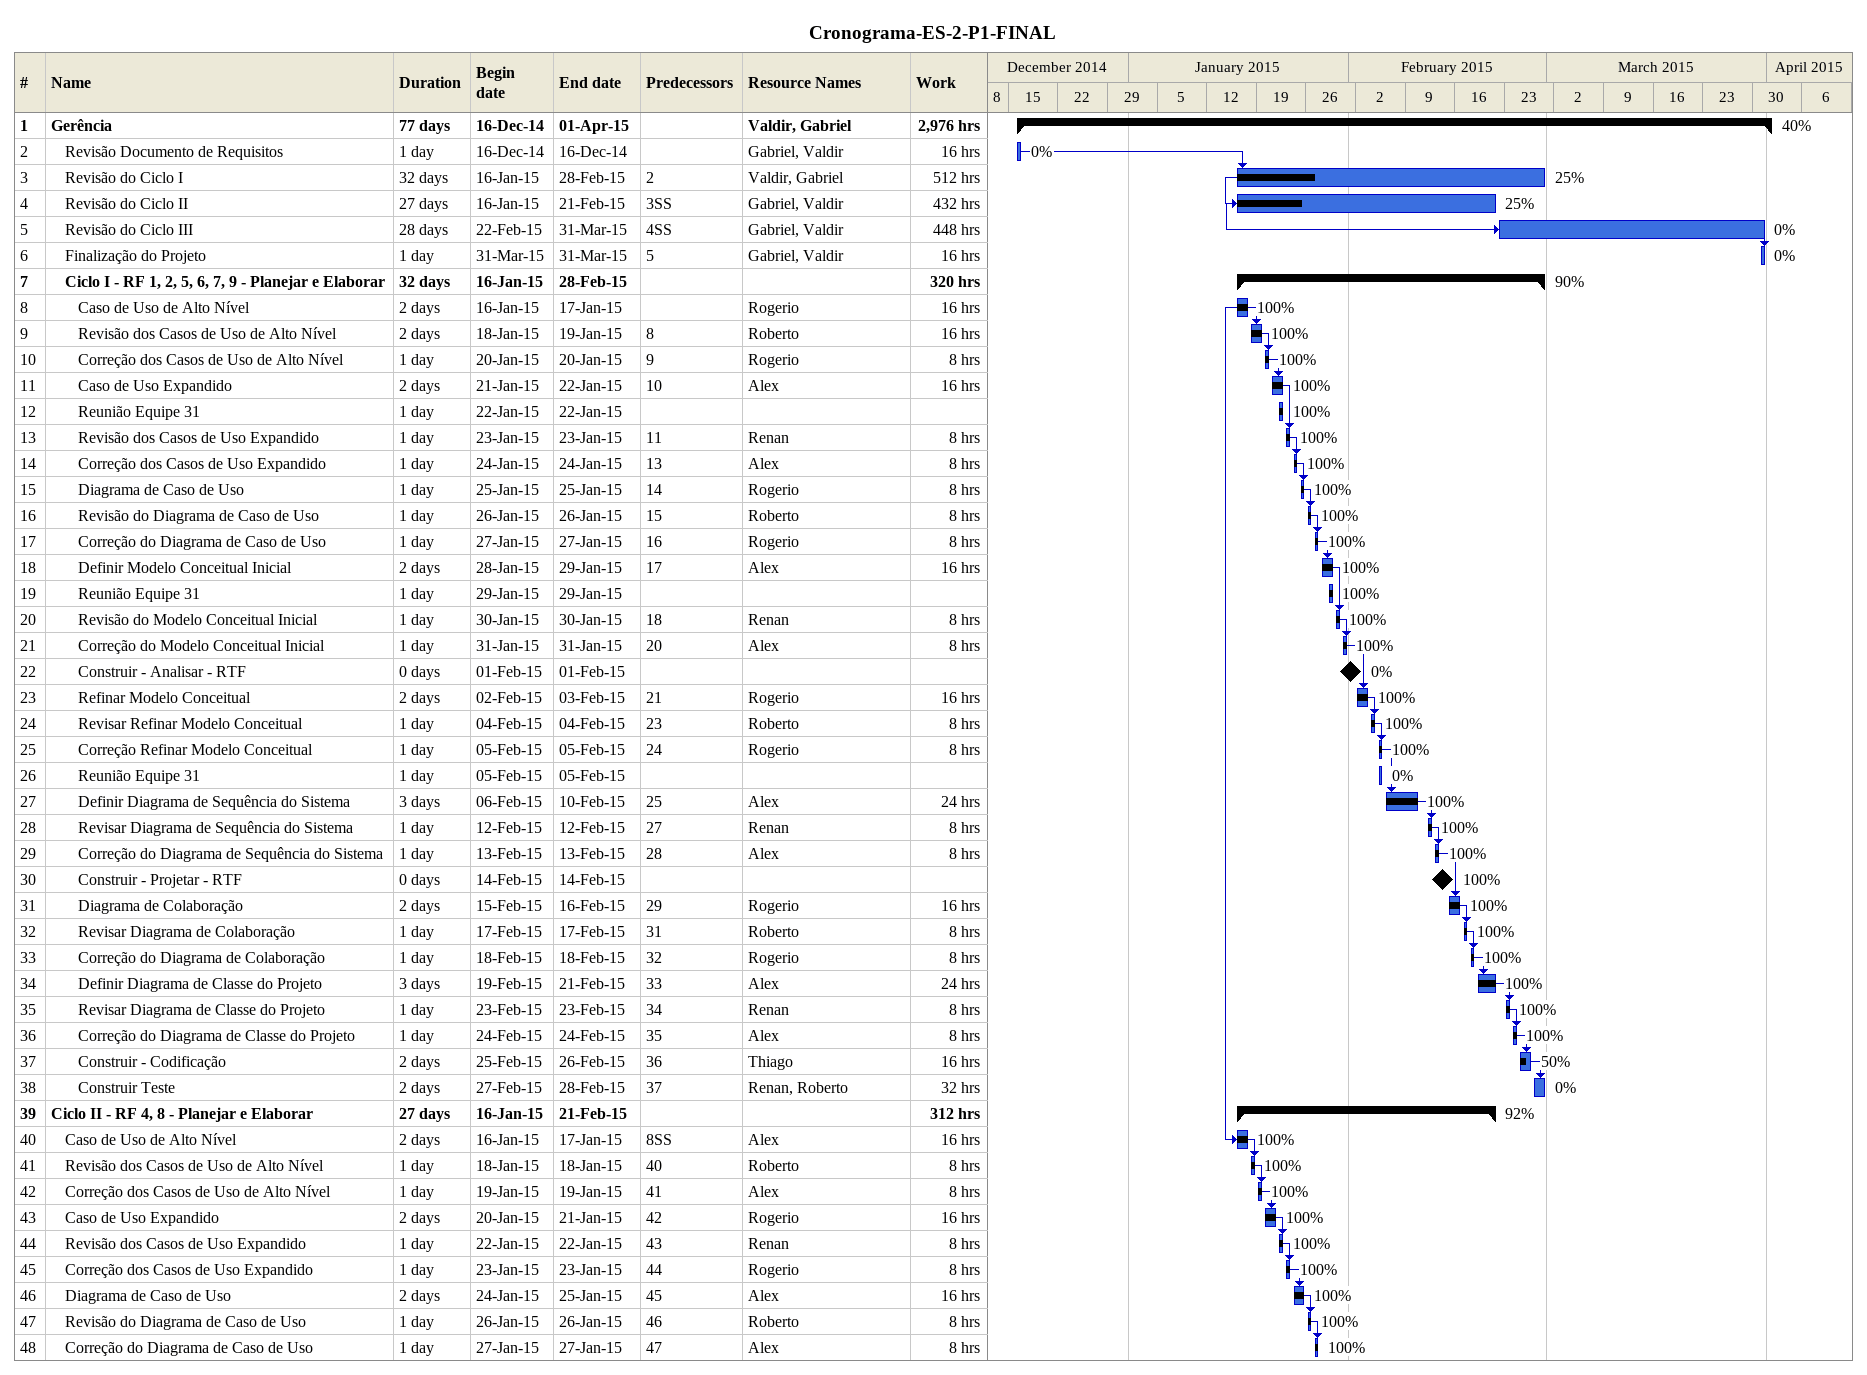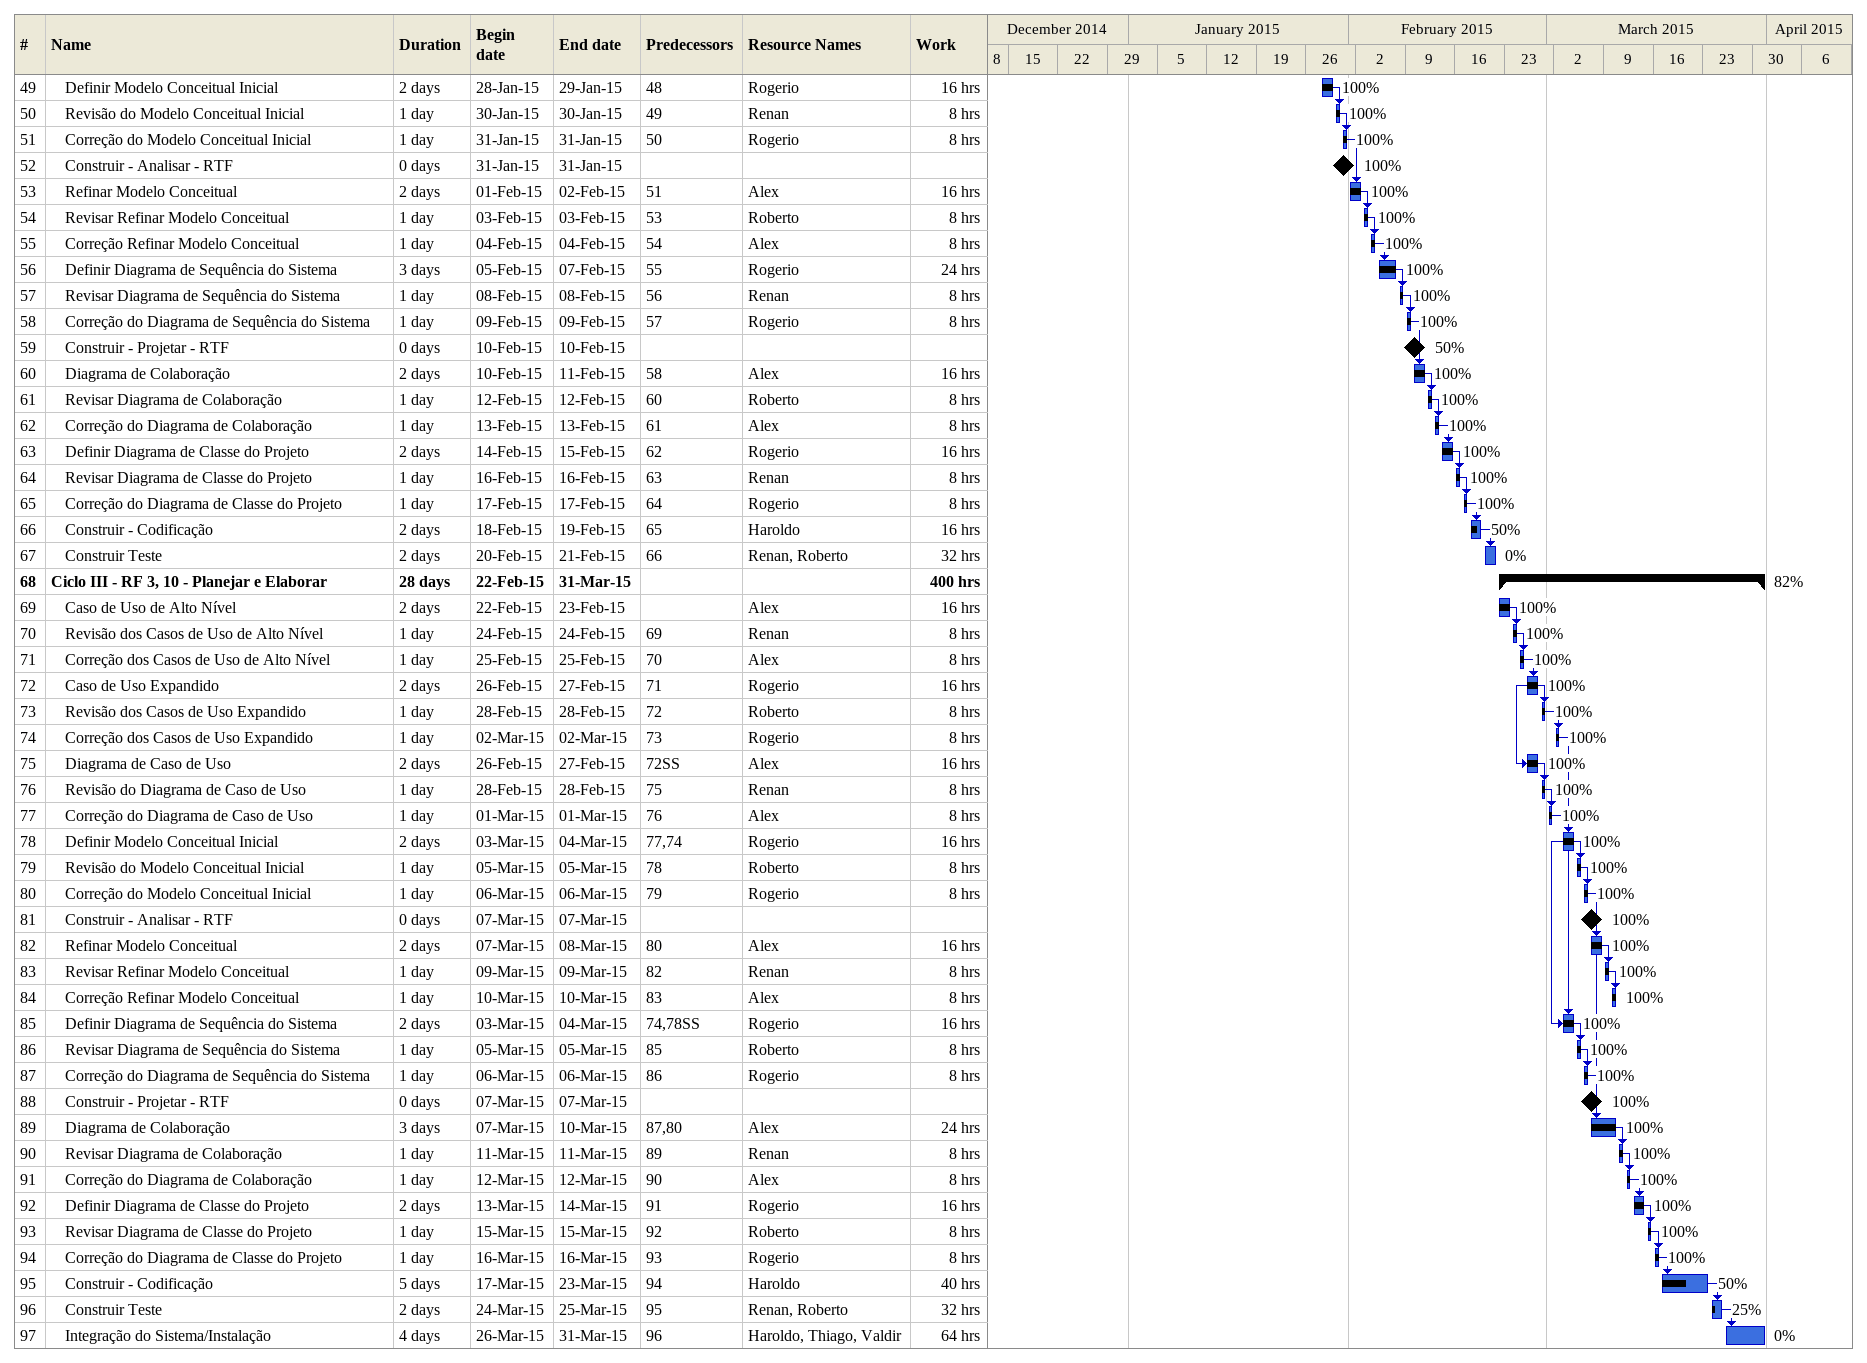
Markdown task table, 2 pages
Cronograma-ES-2-P1-FINAL

| ID | Level | Task | Duration | Start | Finish | Predecessors | Resources | % complete | Work (h) |
|---|---|---|---|---|---|---|---|---|---|
| 1 | 1 | **Gerência** | 77d | 2014-12-16 | 2015-04-01 |  | Valdir, Gabriel | 40 | 2976 |
| 2 | 2 | Revisão Documento de Requisitos | 1d | 2014-12-16 | 2014-12-16 |  | Gabriel, Valdir | 0 | 16 |
| 3 | 2 | Revisão do Ciclo I | 32d | 2015-01-16 | 2015-02-28 | 2 | Valdir, Gabriel | 25 | 512 |
| 4 | 2 | Revisão do Ciclo II | 27d | 2015-01-16 | 2015-02-21 | 3SS | Gabriel, Valdir | 25 | 432 |
| 5 | 2 | Revisão do Ciclo III | 28d | 2015-02-22 | 2015-03-31 | 4SS | Gabriel, Valdir | 0 | 448 |
| 6 | 2 | Finalização do Projeto | 1d | 2015-03-31 | 2015-03-31 | 5 | Gabriel, Valdir | 0 | 16 |
| 7 | 2 | **Ciclo I - RF 1, 2, 5, 6, 7, 9 - Planejar e Elaborar** | 32d | 2015-01-16 | 2015-02-28 |  |  | 90 | 320 |
| 8 | 3 | Caso de Uso de Alto Nível | 2d | 2015-01-16 | 2015-01-17 |  | Rogerio | 100 | 16 |
| 9 | 3 | Revisão dos Casos de Uso de Alto Nível | 2d | 2015-01-18 | 2015-01-19 | 8 | Roberto | 100 | 16 |
| 10 | 3 | Correção dos Casos de Uso de Alto Nível | 1d | 2015-01-20 | 2015-01-20 | 9 | Rogerio | 100 | 8 |
| 11 | 3 | Caso de Uso Expandido | 2d | 2015-01-21 | 2015-01-22 | 10 | Alex | 100 | 16 |
| 12 | 3 | Reunião Equipe 31 | 1d | 2015-01-22 | 2015-01-22 |  |  | 100 |  |
| 13 | 3 | Revisão dos Casos de Uso Expandido | 1d | 2015-01-23 | 2015-01-23 | 11 | Renan | 100 | 8 |
| 14 | 3 | Correção dos Casos de Uso Expandido | 1d | 2015-01-24 | 2015-01-24 | 13 | Alex | 100 | 8 |
| 15 | 3 | Diagrama de Caso de Uso | 1d | 2015-01-25 | 2015-01-25 | 14 | Rogerio | 100 | 8 |
| 16 | 3 | Revisão do Diagrama de Caso de Uso | 1d | 2015-01-26 | 2015-01-26 | 15 | Roberto | 100 | 8 |
| 17 | 3 | Correção do Diagrama de Caso de Uso | 1d | 2015-01-27 | 2015-01-27 | 16 | Rogerio | 100 | 8 |
| 18 | 3 | Definir Modelo Conceitual Inicial | 2d | 2015-01-28 | 2015-01-29 | 17 | Alex | 100 | 16 |
| 19 | 3 | Reunião Equipe 31 | 1d | 2015-01-29 | 2015-01-29 |  |  | 100 |  |
| 20 | 3 | Revisão do Modelo Conceitual Inicial | 1d | 2015-01-30 | 2015-01-30 | 18 | Renan | 100 | 8 |
| 21 | 3 | Correção do Modelo Conceitual Inicial | 1d | 2015-01-31 | 2015-01-31 | 20 | Alex | 100 | 8 |
| 22 | 3 | Construir - Analisar - RTF | 0d | 2015-02-01 | 2015-02-01 |  |  | 0 |  |
| 23 | 3 | Refinar Modelo Conceitual | 2d | 2015-02-02 | 2015-02-03 | 21 | Rogerio | 100 | 16 |
| 24 | 3 | Revisar Refinar Modelo Conceitual | 1d | 2015-02-04 | 2015-02-04 | 23 | Roberto | 100 | 8 |
| 25 | 3 | Correção Refinar Modelo Conceitual | 1d | 2015-02-05 | 2015-02-05 | 24 | Rogerio | 100 | 8 |
| 26 | 3 | Reunião Equipe 31 | 1d | 2015-02-05 | 2015-02-05 |  |  | 0 |  |
| 27 | 3 | Definir Diagrama de Sequência do Sistema | 3d | 2015-02-06 | 2015-02-10 | 25 | Alex | 100 | 24 |
| 28 | 3 | Revisar Diagrama de Sequência do Sistema | 1d | 2015-02-12 | 2015-02-12 | 27 | Renan | 100 | 8 |
| 29 | 3 | Correção do Diagrama de Sequência do Sistema | 1d | 2015-02-13 | 2015-02-13 | 28 | Alex | 100 | 8 |
| 30 | 3 | Construir - Projetar - RTF | 0d | 2015-02-14 | 2015-02-14 |  |  | 100 |  |
| 31 | 3 | Diagrama de Colaboração | 2d | 2015-02-15 | 2015-02-16 | 29 | Rogerio | 100 | 16 |
| 32 | 3 | Revisar Diagrama de Colaboração | 1d | 2015-02-17 | 2015-02-17 | 31 | Roberto | 100 | 8 |
| 33 | 3 | Correção do Diagrama de Colaboração | 1d | 2015-02-18 | 2015-02-18 | 32 | Rogerio | 100 | 8 |
| 34 | 3 | Definir Diagrama de Classe do Projeto | 3d | 2015-02-19 | 2015-02-21 | 33 | Alex | 100 | 24 |
| 35 | 3 | Revisar Diagrama de Classe do Projeto | 1d | 2015-02-23 | 2015-02-23 | 34 | Renan | 100 | 8 |
| 36 | 3 | Correção do Diagrama de Classe do Projeto | 1d | 2015-02-24 | 2015-02-24 | 35 | Alex | 100 | 8 |
| 37 | 3 | Construir - Codificação | 2d | 2015-02-25 | 2015-02-26 | 36 | Thiago | 50 | 16 |
| 38 | 3 | Construir Teste | 2d | 2015-02-27 | 2015-02-28 | 37 | Renan, Roberto | 0 | 32 |
| 39 | 1 | **Ciclo II - RF 4, 8 - Planejar e Elaborar** | 27d | 2015-01-16 | 2015-02-21 |  |  | 92 | 312 |
| 40 | 2 | Caso de Uso de Alto Nível | 2d | 2015-01-16 | 2015-01-17 | 8SS | Alex | 100 | 16 |
| 41 | 2 | Revisão dos Casos de Uso de Alto Nível | 1d | 2015-01-18 | 2015-01-18 | 40 | Roberto | 100 | 8 |
| 42 | 2 | Correção dos Casos de Uso de Alto Nível | 1d | 2015-01-19 | 2015-01-19 | 41 | Alex | 100 | 8 |
| 43 | 2 | Caso de Uso Expandido | 2d | 2015-01-20 | 2015-01-21 | 42 | Rogerio | 100 | 16 |
| 44 | 2 | Revisão dos Casos de Uso Expandido | 1d | 2015-01-22 | 2015-01-22 | 43 | Renan | 100 | 8 |
| 45 | 2 | Correção dos Casos de Uso Expandido | 1d | 2015-01-23 | 2015-01-23 | 44 | Rogerio | 100 | 8 |
| 46 | 2 | Diagrama de Caso de Uso | 2d | 2015-01-24 | 2015-01-25 | 45 | Alex | 100 | 16 |
| 47 | 2 | Revisão do Diagrama de Caso de Uso | 1d | 2015-01-26 | 2015-01-26 | 46 | Roberto | 100 | 8 |
| 48 | 2 | Correção do Diagrama de Caso de Uso | 1d | 2015-01-27 | 2015-01-27 | 47 | Alex | 100 | 8 |
| 49 | 2 | Definir Modelo Conceitual Inicial | 2d | 2015-01-28 | 2015-01-29 | 48 | Rogerio | 100 | 16 |
| 50 | 2 | Revisão do Modelo Conceitual Inicial | 1d | 2015-01-30 | 2015-01-30 | 49 | Renan | 100 | 8 |
| 51 | 2 | Correção do Modelo Conceitual Inicial | 1d | 2015-01-31 | 2015-01-31 | 50 | Rogerio | 100 | 8 |
| 52 | 2 | Construir - Analisar - RTF | 0d | 2015-01-31 | 2015-01-31 |  |  | 100 |  |
| 53 | 2 | Refinar Modelo Conceitual | 2d | 2015-02-01 | 2015-02-02 | 51 | Alex | 100 | 16 |
| 54 | 2 | Revisar Refinar Modelo Conceitual | 1d | 2015-02-03 | 2015-02-03 | 53 | Roberto | 100 | 8 |
| 55 | 2 | Correção Refinar Modelo Conceitual | 1d | 2015-02-04 | 2015-02-04 | 54 | Alex | 100 | 8 |
| 56 | 2 | Definir Diagrama de Sequência do Sistema | 3d | 2015-02-05 | 2015-02-07 | 55 | Rogerio | 100 | 24 |
| 57 | 2 | Revisar Diagrama de Sequência do Sistema | 1d | 2015-02-08 | 2015-02-08 | 56 | Renan | 100 | 8 |
| 58 | 2 | Correção do Diagrama de Sequência do Sistema | 1d | 2015-02-09 | 2015-02-09 | 57 | Rogerio | 100 | 8 |
| 59 | 2 | Construir - Projetar - RTF | 0d | 2015-02-10 | 2015-02-10 |  |  | 50 |  |
| 60 | 2 | Diagrama de Colaboração | 2d | 2015-02-10 | 2015-02-11 | 58 | Alex | 100 | 16 |
| 61 | 2 | Revisar Diagrama de Colaboração | 1d | 2015-02-12 | 2015-02-12 | 60 | Roberto | 100 | 8 |
| 62 | 2 | Correção do Diagrama de Colaboração | 1d | 2015-02-13 | 2015-02-13 | 61 | Alex | 100 | 8 |
| 63 | 2 | Definir Diagrama de Classe do Projeto | 2d | 2015-02-14 | 2015-02-15 | 62 | Rogerio | 100 | 16 |
| 64 | 2 | Revisar Diagrama de Classe do Projeto | 1d | 2015-02-16 | 2015-02-16 | 63 | Renan | 100 | 8 |
| 65 | 2 | Correção do Diagrama de Classe do Projeto | 1d | 2015-02-17 | 2015-02-17 | 64 | Rogerio | 100 | 8 |
| 66 | 2 | Construir - Codificação | 2d | 2015-02-18 | 2015-02-19 | 65 | Haroldo | 50 | 16 |
| 67 | 2 | Construir Teste | 2d | 2015-02-20 | 2015-02-21 | 66 | Renan, Roberto | 0 | 32 |
| 68 | 1 | **Ciclo III - RF 3, 10 - Planejar e Elaborar** | 28d | 2015-02-22 | 2015-03-31 |  |  | 82 | 400 |
| 69 | 2 | Caso de Uso de Alto Nível | 2d | 2015-02-22 | 2015-02-23 |  | Alex | 100 | 16 |
| 70 | 2 | Revisão dos Casos de Uso de Alto Nível | 1d | 2015-02-24 | 2015-02-24 | 69 | Renan | 100 | 8 |
| 71 | 2 | Correção dos Casos de Uso de Alto Nível | 1d | 2015-02-25 | 2015-02-25 | 70 | Alex | 100 | 8 |
| 72 | 2 | Caso de Uso Expandido | 2d | 2015-02-26 | 2015-02-27 | 71 | Rogerio | 100 | 16 |
| 73 | 2 | Revisão dos Casos de Uso Expandido | 1d | 2015-02-28 | 2015-02-28 | 72 | Roberto | 100 | 8 |
| 74 | 2 | Correção dos Casos de Uso Expandido | 1d | 2015-03-02 | 2015-03-02 | 73 | Rogerio | 100 | 8 |
| 75 | 2 | Diagrama de Caso de Uso | 2d | 2015-02-26 | 2015-02-27 | 72SS | Alex | 100 | 16 |
| 76 | 2 | Revisão do Diagrama de Caso de Uso | 1d | 2015-02-28 | 2015-02-28 | 75 | Renan | 100 | 8 |
| 77 | 2 | Correção do Diagrama de Caso de Uso | 1d | 2015-03-01 | 2015-03-01 | 76 | Alex | 100 | 8 |
| 78 | 2 | Definir Modelo Conceitual Inicial | 2d | 2015-03-03 | 2015-03-04 | 77, 74 | Rogerio | 100 | 16 |
| 79 | 2 | Revisão do Modelo Conceitual Inicial | 1d | 2015-03-05 | 2015-03-05 | 78 | Roberto | 100 | 8 |
| 80 | 2 | Correção do Modelo Conceitual Inicial | 1d | 2015-03-06 | 2015-03-06 | 79 | Rogerio | 100 | 8 |
| 81 | 2 | Construir - Analisar - RTF | 0d | 2015-03-07 | 2015-03-07 |  |  | 100 |  |
| 82 | 2 | Refinar Modelo Conceitual | 2d | 2015-03-07 | 2015-03-08 | 80 | Alex | 100 | 16 |
| 83 | 2 | Revisar Refinar Modelo Conceitual | 1d | 2015-03-09 | 2015-03-09 | 82 | Renan | 100 | 8 |
| 84 | 2 | Correção Refinar Modelo Conceitual | 1d | 2015-03-10 | 2015-03-10 | 83 | Alex | 100 | 8 |
| 85 | 2 | Definir Diagrama de Sequência do Sistema | 2d | 2015-03-03 | 2015-03-04 | 74, 78SS | Rogerio | 100 | 16 |
| 86 | 2 | Revisar Diagrama de Sequência do Sistema | 1d | 2015-03-05 | 2015-03-05 | 85 | Roberto | 100 | 8 |
| 87 | 2 | Correção do Diagrama de Sequência do Sistema | 1d | 2015-03-06 | 2015-03-06 | 86 | Rogerio | 100 | 8 |
| 88 | 2 | Construir - Projetar - RTF | 0d | 2015-03-07 | 2015-03-07 |  |  | 100 |  |
| 89 | 2 | Diagrama de Colaboração | 3d | 2015-03-07 | 2015-03-10 | 87, 80 | Alex | 100 | 24 |
| 90 | 2 | Revisar Diagrama de Colaboração | 1d | 2015-03-11 | 2015-03-11 | 89 | Renan | 100 | 8 |
| 91 | 2 | Correção do Diagrama de Colaboração | 1d | 2015-03-12 | 2015-03-12 | 90 | Alex | 100 | 8 |
| 92 | 2 | Definir Diagrama de Classe do Projeto | 2d | 2015-03-13 | 2015-03-14 | 91 | Rogerio | 100 | 16 |
| 93 | 2 | Revisar Diagrama de Classe do Projeto | 1d | 2015-03-15 | 2015-03-15 | 92 | Roberto | 100 | 8 |
| 94 | 2 | Correção do Diagrama de Classe do Projeto | 1d | 2015-03-16 | 2015-03-16 | 93 | Rogerio | 100 | 8 |
| 95 | 2 | Construir - Codificação | 5d | 2015-03-17 | 2015-03-23 | 94 | Haroldo | 50 | 40 |
| 96 | 2 | Construir Teste | 2d | 2015-03-24 | 2015-03-25 | 95 | Renan, Roberto | 25 | 32 |
| 97 | 2 | Integração do Sistema/Instalação | 4d | 2015-03-26 | 2015-03-31 | 96 | Haroldo, Thiago, Valdir | 0 | 64 |
